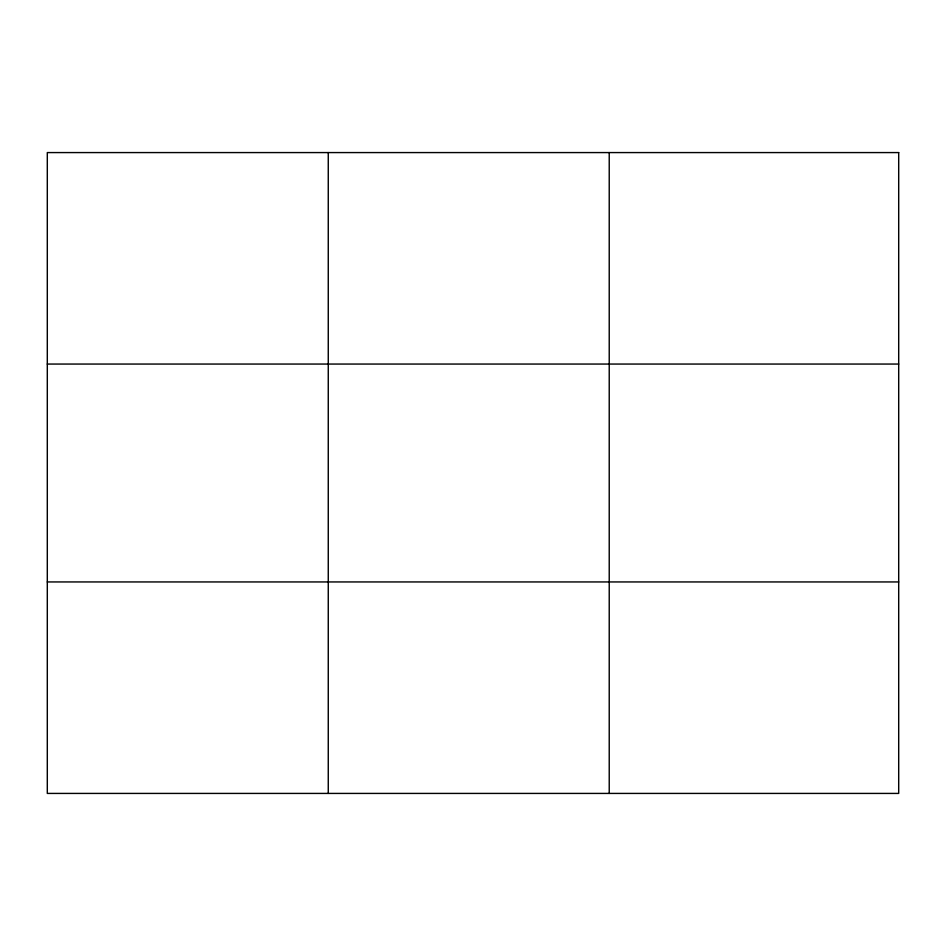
<?xml version="1.0" encoding="UTF-8"?>
<svg xmlns="http://www.w3.org/2000/svg" width="946" height="946" viewBox="0 0 946 946"><rect width="100%" height="100%" fill="white"/><g stroke="black" fill="none" stroke-linecap="round" stroke-linejoin="round"><path stroke-width="1.42" d="M328.262 152.578L328.262 793.422M609.224 152.578L609.224 793.422M47.3 364.056L898.7 364.056M47.3 581.944L898.7 581.944M898.7 152.578L898.7 793.422L47.3 793.422L47.3 152.578L898.7 152.578"/></g></svg>
